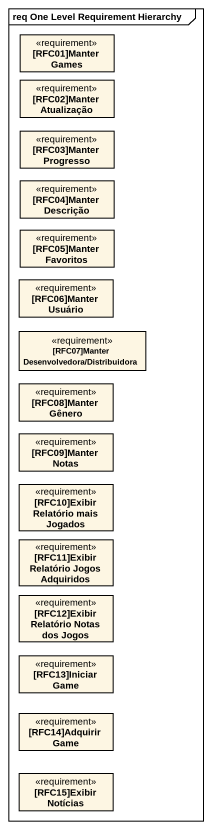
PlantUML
@startuml
mainframe req One Level Requirement Hierarchy
hide circle
hide empty members
class "[RFC01]Manter Games" as RFC01_Manter_Games <<requirement>>
class "[RFC02]Manter Atualização" as RFC02_Manter_Atualização <<requirement>>
class "[RFC03]Manter Progresso" as RFC03_Manter_Progresso <<requirement>>
class "[RFC04]Manter Descrição" as RFC04_Manter_Descrição <<requirement>>
class "[RFC05]Manter Favoritos" as RFC05_Manter_Favoritos <<requirement>>
class "[RFC06]Manter Usuário" as RFC06_Manter_Usuário <<requirement>>
class "[RFC07]Manter Desenvolvedora/Distribuidora" as RFC07_Manter_Desenvolvedora <<requirement>>
class "[RFC08]Manter Gênero" as RFC08_Manter_Gênero <<requirement>>
class "[RFC09]Manter Notas" as RFC09_Manter_Notas <<requirement>>
class "[RFC10]Exibir Relatório mais Jogados" as RFC10_Exibir_Relatório_mais <<requirement>>
class "[RFC11]Exibir Relatório Jogos Adquiridos" as RFC11_Exibir_Relatório <<requirement>>
class "[RFC12]Exibir Relatório Notas dos Jogos" as RFC12_Exibir_Relatório <<requirement>>
class "[RFC13]Iniciar Game" as RFC13_Iniciar_Game <<requirement>>
class "[RFC14]Adquirir Game" as RFC14_Adquirir_Game <<requirement>>
class "[RFC15]Exibir Notícias" as RFC15_Exibir_Notícias <<requirement>>
@enduml
